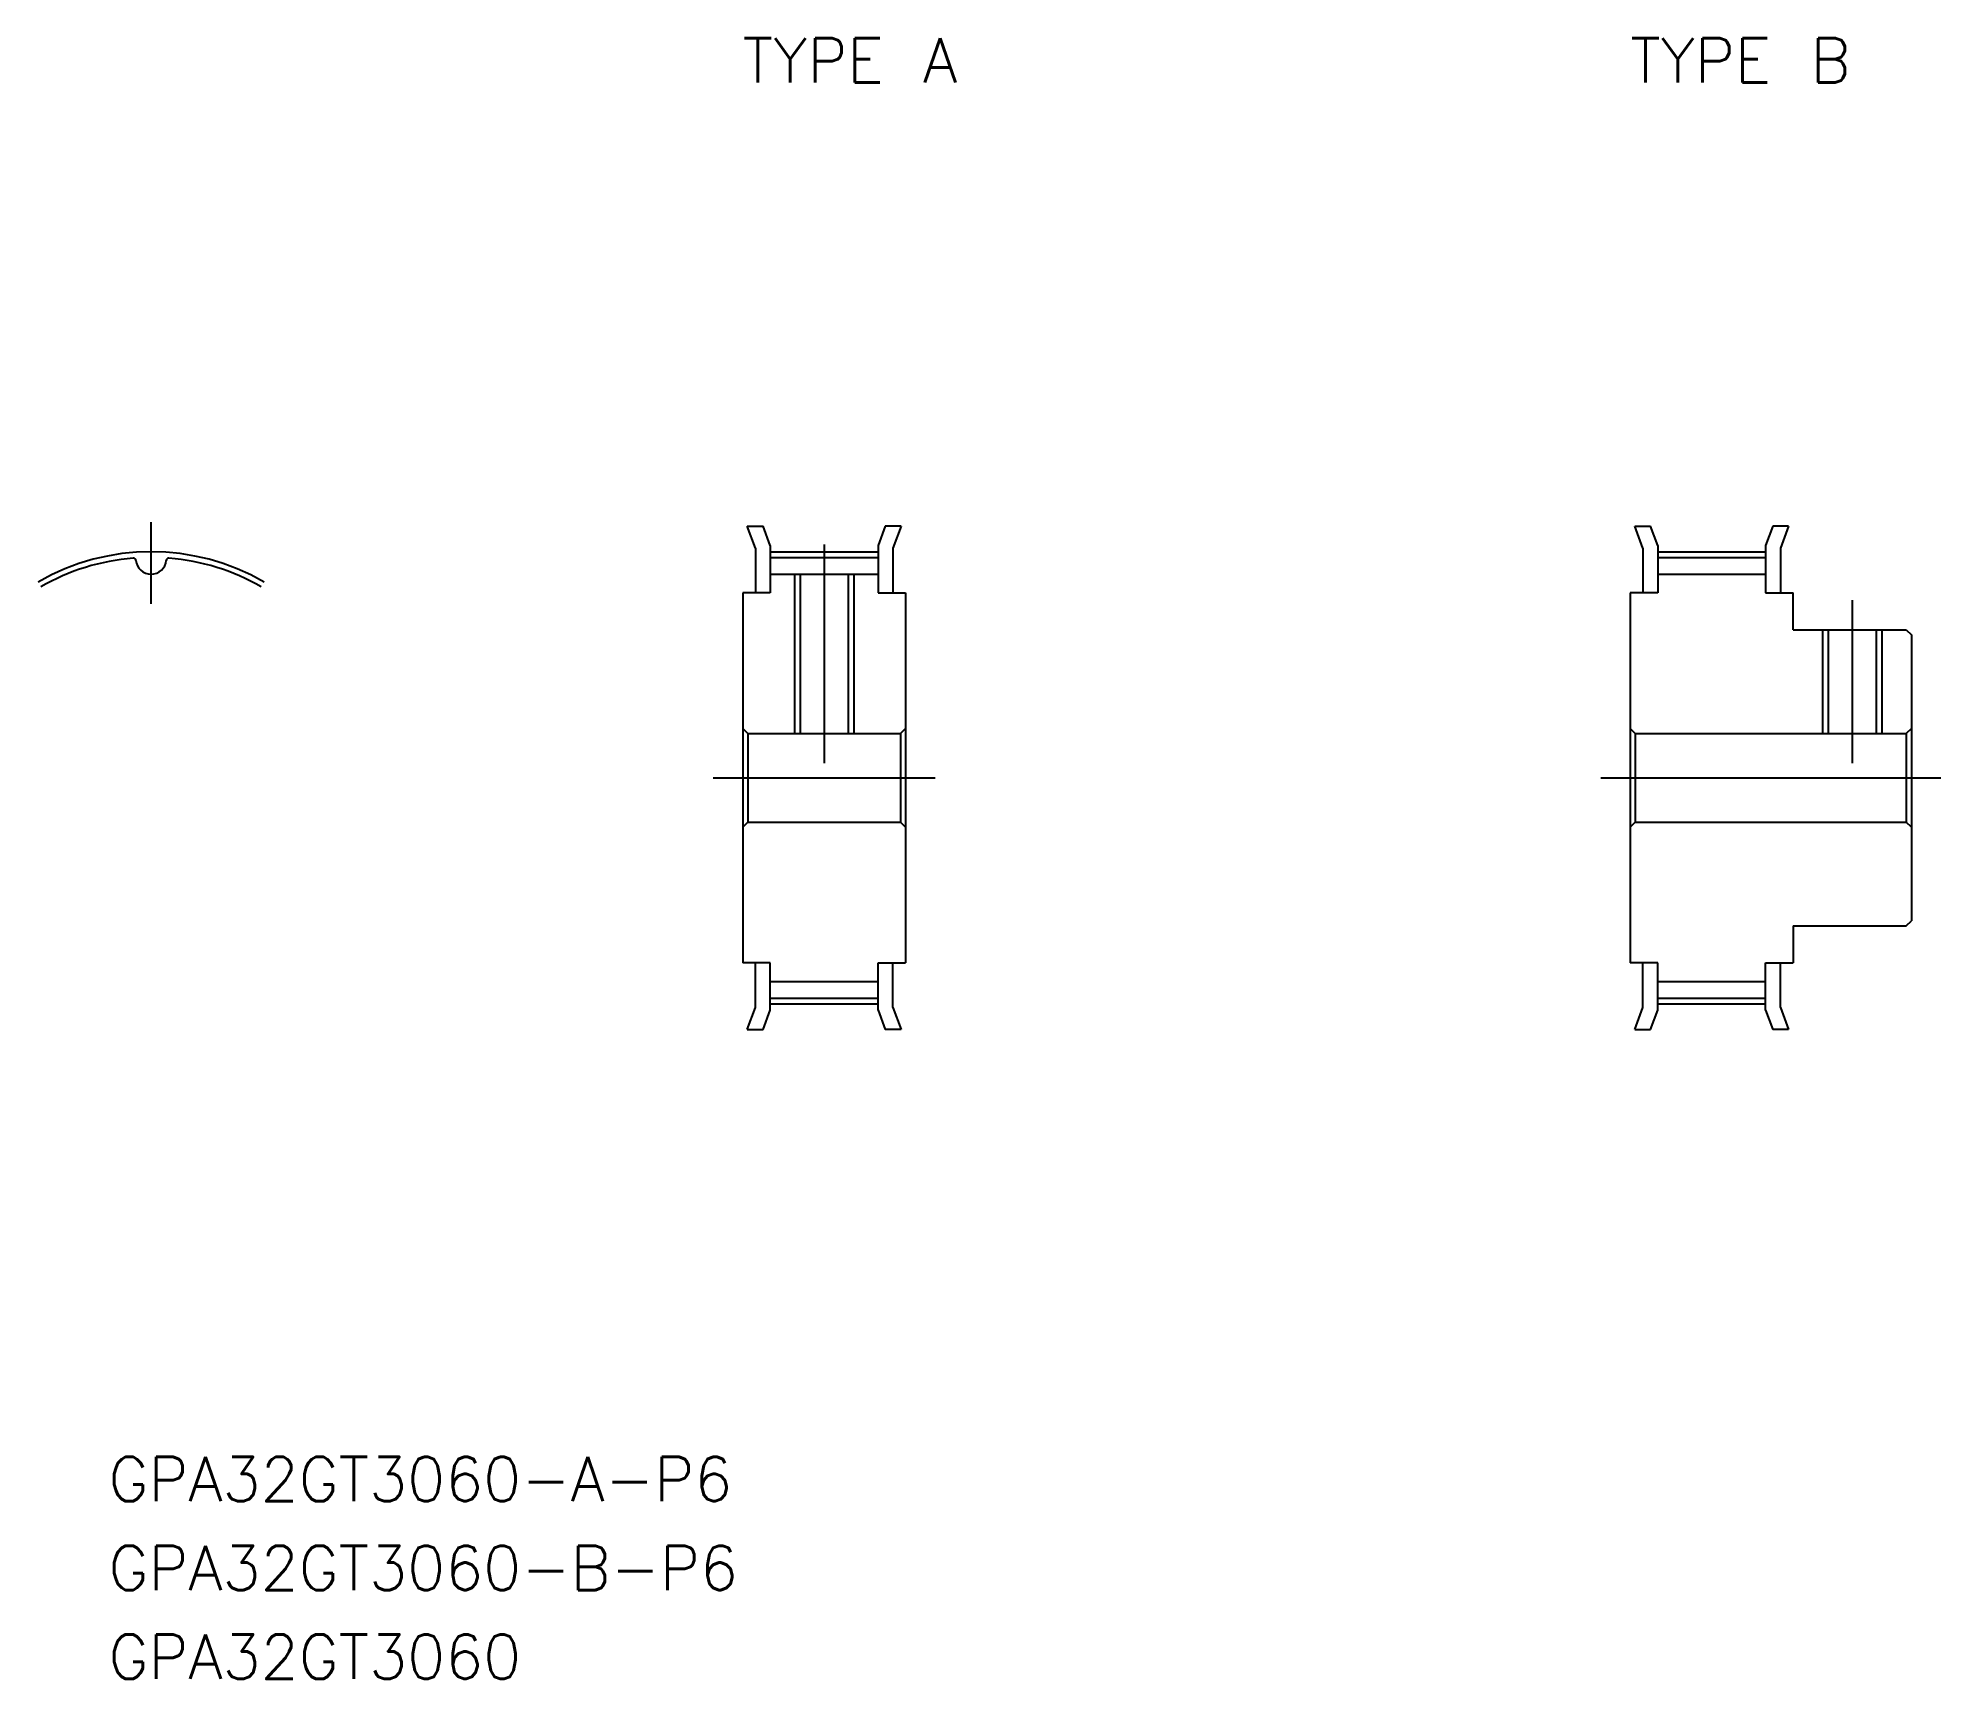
# Model space of a CAD drawing. Extents: x -8 to 121, y -61 to 50.
import ezdxf

# ---------------------------------------------------------------- set-up
doc = ezdxf.new("R2010")
doc.units = 0
doc.linetypes.add('CENTER', pattern=[50.8, 31.75, -6.35, 6.35, -6.35])
doc.layers.get('0').update_dxf_attribs({"linetype": 'CONTINUOUS'})
doc.layers.add('CENTER', color=1, linetype='CONTINUOUS')
doc.styles.get("Standard").update_dxf_attribs({"font": 'txt.shx', "height": 3, "bigfont": 'bigfont.shx'})

msp = doc.modelspace()

# ---------------------------------------------------------------- linework, layer by layer
at = {"color": 7, "linetype": 'CONTINUOUS'}
for p, q in [((40.3, 17), (41.37, 17)), ((40.85, 15.52), (40.3, 17)), ((41.85, 15.7), (41.37, 17)), ((49.63, 17), (49.15, 15.7)), ((50.7, 17), (49.63, 17)), ((50.7, 17), (50.15, 15.52)), ((100.85, 15.52), (100.3, 17)), ((100.3, 17), (101.37, 17)), ((101.85, 15.7), (101.37, 17)), ((109.63, 17), (109.15, 15.7)), ((110.7, 17), (109.63, 17)), ((110.7, 17), (110.15, 15.52)), ((40.85, 15.52), (40.85, 12.5)), ((41.85, 15.7), (41.85, 12.5)), ((49.15, 15.7), (49.15, 12.5)), ((50.15, 15.52), (50.15, 12.5)), ((100.85, 15.52), (100.85, 12.5)), ((101.85, 15.7), (101.85, 12.5)), ((109.15, 15.7), (109.15, 12.5)), ((110.15, 15.52), (110.15, 12.5)), ((41.85, 14.9), (49.15, 14.9)), ((101.85, 14.9), (109.15, 14.9)), ((41.85, 13.76), (49.15, 13.76)), ((43.88, 13.76), (43.88, 3)), ((47.12, 13.76), (47.12, 3)), ((101.85, 13.76), (109.15, 13.76)), ((40, 12.5), (40, -12.5)), ((41.85, 12.5), (40, 12.5)), ((49.15, 12.5), (51, 12.5)), ((51, 12.5), (51, -12.5)), ((100, 12.5), (100, -12.5)), ((101.85, 12.5), (100, 12.5)), ((109.15, 12.5), (111, 12.5)), ((111, 10), (111, 12.5)), ((111, 10), (118.66, 10)), ((113.38, 10), (113.38, 3)), ((116.62, 10), (116.62, 3)), ((118.66, 10), (119, 9.66)), ((119, 9.66), (119, -9.66)), ((40, 3.34), (40.34, 3)), ((40.34, 3), (50.66, 3)), ((40.34, 3), (40.34, -3)), ((51, 3.34), (50.66, 3)), ((50.66, 3), (50.66, -3)), ((100, 3.34), (100.34, 3)), ((100.34, 3), (118.66, 3)), ((100.34, 3), (100.34, -3)), ((119, 3.34), (118.66, 3)), ((118.66, 3), (118.66, -3)), ((40, -3.34), (40.34, -3)), ((40.34, -3), (50.66, -3)), ((51, -3.34), (50.66, -3)), ((100, -3.34), (100.34, -3)), ((100.34, -3), (118.66, -3)), ((119, -3.34), (118.66, -3)), ((111, -10), (118.66, -10)), ((111, -10), (111, -12.5)), ((118.66, -10), (119, -9.66)), ((41.85, -12.5), (40, -12.5)), ((40.85, -15.52), (40.85, -12.5)), ((41.85, -15.7), (41.85, -12.5)), ((49.15, -15.7), (49.15, -12.5)), ((49.15, -12.5), (51, -12.5)), ((50.15, -15.52), (50.15, -12.5)), ((101.85, -12.5), (100, -12.5)), ((100.85, -15.52), (100.85, -12.5)), ((101.85, -15.7), (101.85, -12.5)), ((109.15, -15.7), (109.15, -12.5)), ((109.15, -12.5), (111, -12.5)), ((110.15, -15.52), (110.15, -12.5)), ((41.85, -13.76), (49.15, -13.76)), ((101.85, -13.76), (109.15, -13.76)), ((41.85, -14.9), (49.15, -14.9)), ((101.85, -14.9), (109.15, -14.9)), ((40.3, -17), (40.85, -15.52)), ((41.37, -17), (41.85, -15.7)), ((49.15, -15.7), (49.63, -17)), ((50.15, -15.52), (50.7, -17)), ((100.3, -17), (100.85, -15.52)), ((101.37, -17), (101.85, -15.7)), ((109.15, -15.7), (109.63, -17)), ((110.15, -15.52), (110.7, -17)), ((40.3, -17), (41.37, -17)), ((50.7, -17), (49.63, -17)), ((100.3, -17), (101.37, -17)), ((110.7, -17), (109.63, -17))]:
    msp.add_line(p, q, dxfattribs=at)
at = {"color": 3, "linetype": 'CONTINUOUS'}
for p, q in [((43.5, 13.76), (43.5, 3)), ((47.5, 13.76), (47.5, 3)), ((113, 10), (113, 3)), ((117, 10), (117, 3))]:
    msp.add_line(p, q, dxfattribs=at)
at = {"color": 7, "linetype": 'CONTINUOUS'}
for centre, radius, start, end in [((0, 0), 14.9, 94.6433, 120), ((-1.19, 14.68), 0.171, 5.0488, 94.6433), ((0, 14.79), 1.03, 185.0488, 354.9512), ((1.19, 14.68), 0.171, 85.3567, 174.9512), ((0, 0), 14.9, 60, 85.3567)]:
    msp.add_arc(centre, radius, start, end, dxfattribs=at)
at = {"layer": 'CENTER', "color": 1, "linetype": 'CENTER'}
for p, q in [((0, 11.76), (0, 17.28)), ((45.5, 15.76), (45.5, 1)), ((41.85, 15.28), (49.15, 15.28)), ((101.85, 15.28), (109.15, 15.28)), ((115, 12), (115, 1)), ((38, 0), (53, 0)), ((98, 0), (121, 0)), ((41.85, -15.28), (49.15, -15.28)), ((101.85, -15.28), (109.15, -15.28))]:
    msp.add_line(p, q, dxfattribs=at)
msp.add_arc((0, 0), 15.28, 60, 120, dxfattribs=at)

# ---------------------------------------------------------------- texts
at = {"color": 7, "linetype": 'CONTINUOUS'}
for s, p in [('TYPE A', (40, 47)), ('TYPE B', (100, 47)), ('GPA32GT3060-A-P6', (-2.88, -48.9)), ('GPA32GT3060-B-P6', (-2.88, -54.9)), ('GPA32GT3060', (-2.88, -60.9))]:
    msp.add_text(s, height=3, dxfattribs=at).set_placement(p)

doc.saveas('drawing.dxf')
